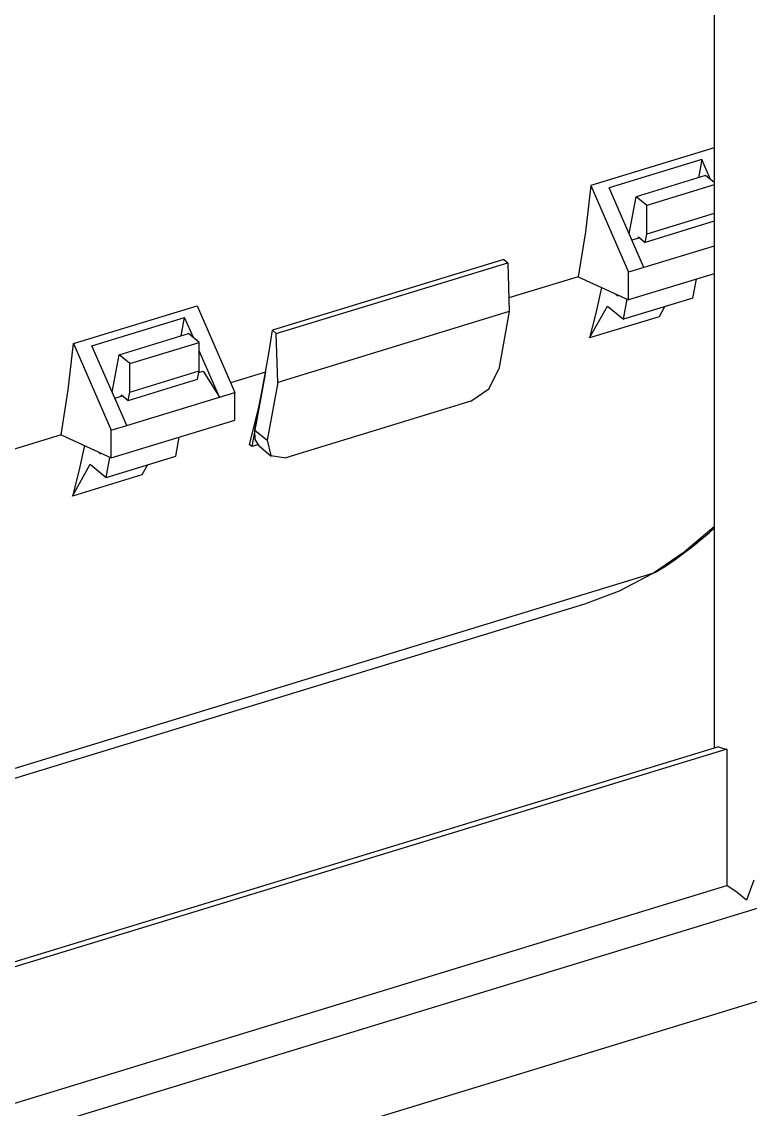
# Model space of a CAD drawing. Extents: x 594 to 813, y 174 to 240.
# Drawn here: x 735.037 to 735.599, y 230.286 to 231.125 of the extents above; entities that cross this region are included whole.
import ezdxf

# ---------------------------------------------------------------- set-up
doc = ezdxf.new("R2010")
doc.units = 0
doc.header["$MEASUREMENT"] = 0
doc.layers.add('AC.REF(S). PIPING', color=3, linetype='CONTINUOUS', lineweight=30)
doc.layers.add('LG-AIRCON', color=3, linetype='CONTINUOUS')

# ---------------------------------------------------------------- blocks, each defined once
blk = doc.blocks.new('B1-Low Static-Isometric')
at = {"layer": 'LG-AIRCON', "color": 3, "linetype": 'Continuous'}
for p, q in [((4542.492, 4517.075), (4542.492, 4425.623)), ((4408.728, 4371.401), (4689.742, 4457.26)), ((4542.837, 4425.727), (4429.41, 4391.072)), ((4543.481, 4425.552), (4429.41, 4390.7)), ((4542.837, 4425.727), (4543.128, 4425.624)), ((4543.128, 4425.624), (4543.481, 4425.552)), ((4543.481, 4425.552), (4543.481, 4415.04)), ((4429.41, 4380.188), (4543.481, 4415.04)), ((4544.272, 4414.489), (4543.481, 4415.04)), ((4545.564, 4415.45), (4544.998, 4413.899)), ((4544.998, 4413.899), (4544.272, 4414.489))]:
    blk.add_line(p, q, dxfattribs=at)
at = {"layer": 'LG-AIRCON', "color": 254, "linetype": 'Continuous'}
blk.add_line((4316.72, 4336.12), (4772.761, 4475.455), dxfattribs=at)
at = {"layer": 'LG-AIRCON', "color": 43, "linetype": 'Continuous'}
for p, q in [((4542.492, 4471.932), (4532.968, 4469.022)), ((4541.538, 4471.04), (4534.39, 4468.856)), ((4541.538, 4471.04), (4541.278, 4469.631)), ((4542.214, 4469.487), (4541.538, 4471.04)), ((4541.835, 4469.801), (4536.474, 4468.163)), ((4542.492, 4469.257), (4541.835, 4469.801)), ((4532.968, 4469.022), (4532.556, 4465.454)), ((4532.968, 4469.022), (4535.879, 4462.34)), ((4537.07, 4462.704), (4534.39, 4468.856)), ((4542.492, 4469.069), (4537.298, 4467.482)), ((4535.944, 4465.288), (4536.474, 4468.163)), ((4537.298, 4467.482), (4536.474, 4468.163)), ((4537.298, 4465.281), (4537.298, 4467.482)), ((4542.492, 4466.267), (4537.18, 4464.644)), ((4542.492, 4466.868), (4537.298, 4465.281)), ((4532.556, 4465.454), (4532, 4461.994)), ((4537.18, 4464.644), (4537.298, 4465.281)), ((4536.753, 4464.998), (4536.151, 4464.814)), ((4536.643, 4464.964), (4536.663, 4465.072)), ((4536.663, 4465.072), (4537.18, 4464.644)), ((4542.492, 4464.361), (4537.07, 4462.704)), ((4526.27, 4463.317), (4508.4, 4457.857)), ((4508.698, 4457.611), (4526.568, 4463.071)), ((4526.27, 4463.317), (4526.568, 4463.071)), ((4526.568, 4463.071), (4526.687, 4459.304)), ((4532, 4461.994), (4526.653, 4460.36)), ((4532, 4461.994), (4526.654, 4460.36)), ((4532, 4461.994), (4535.879, 4460.205)), ((4537.07, 4462.704), (4535.879, 4462.34)), ((4535.879, 4460.205), (4535.879, 4462.34)), ((4542.492, 4462.225), (4535.879, 4460.205)), ((4533.799, 4461.164), (4533.364, 4459.192)), ((4540.851, 4460.345), (4541.12, 4461.806)), ((4534.917, 4460.648), (4535.066, 4460.525)), ((4535.066, 4460.525), (4535.075, 4460.575)), ((4540.851, 4460.345), (4535.49, 4458.707)), ((4535.49, 4458.707), (4535.775, 4460.253)), ((4493.058, 4456.828), (4502.589, 4459.74)), ((4502.589, 4459.74), (4505.5, 4453.058)), ((4532.88, 4457.267), (4534.252, 4459.731)), ((4534.252, 4459.731), (4535.49, 4458.707)), ((4538.672, 4459.679), (4538.241, 4458.904)), ((4494.48, 4456.662), (4501.628, 4458.846)), ((4501.368, 4457.438), (4501.628, 4458.846)), ((4502.305, 4457.294), (4501.628, 4458.846)), ((4526.687, 4459.304), (4508.817, 4453.844)), ((4526.687, 4459.304), (4525.865, 4454.848)), ((4533.364, 4459.192), (4532.88, 4457.267)), ((4538.241, 4458.904), (4532.88, 4457.267)), ((4508.154, 4456.228), (4508.4, 4457.857)), ((4508.4, 4457.857), (4508.698, 4457.611)), ((4496.564, 4455.97), (4501.925, 4457.608)), ((4497.388, 4455.288), (4502.749, 4456.926)), ((4502.749, 4456.926), (4501.925, 4457.608)), ((4502.749, 4454.725), (4502.749, 4456.926)), ((4508.817, 4453.844), (4508.698, 4457.611)), ((4492.647, 4453.261), (4493.058, 4456.828)), ((4493.058, 4456.828), (4495.969, 4450.147)), ((4497.16, 4450.511), (4494.48, 4456.662)), ((4504.308, 4452.694), (4502.749, 4456.273)), ((4507.876, 4454.623), (4508.154, 4456.228)), ((4496.034, 4453.095), (4496.564, 4455.97)), ((4497.388, 4455.288), (4496.564, 4455.97)), ((4497.388, 4453.087), (4497.388, 4455.288)), ((4497.388, 4453.087), (4502.749, 4454.725)), ((4502.632, 4454.088), (4502.749, 4454.725)), ((4502.726, 4454.601), (4503.048, 4454.7)), ((4503.048, 4454.7), (4504.308, 4452.694)), ((4507.876, 4454.623), (4505.177, 4453.798)), ((4507.876, 4454.623), (4505.177, 4453.798)), ((4507.876, 4454.623), (4506.82, 4448.894)), ((4507.055, 4450.167), (4507.876, 4454.623)), ((4507.876, 4454.623), (4507.297, 4451.797)), ((4525.093, 4453.338), (4525.865, 4454.848)), ((4497.271, 4452.45), (4502.632, 4454.088)), ((4508.817, 4453.844), (4507.995, 4449.389)), ((4492.091, 4449.8), (4492.647, 4453.261)), ((4496.241, 4452.62), (4496.844, 4452.804)), ((4496.734, 4452.77), (4496.754, 4452.879)), ((4496.754, 4452.879), (4497.271, 4452.45)), ((4497.16, 4450.511), (4504.308, 4452.694)), ((4497.271, 4452.45), (4497.388, 4453.087)), ((4504.308, 4452.694), (4505.5, 4453.058)), ((4505.5, 4450.923), (4505.5, 4453.058)), ((4523.726, 4452.393), (4525.093, 4453.338)), ((4523.726, 4452.393), (4509.43, 4448.025)), ((4507.297, 4451.797), (4506.617, 4449.062)), ((4495.969, 4448.011), (4505.5, 4450.923)), ((4495.969, 4450.147), (4497.16, 4450.511)), ((4492.091, 4449.8), (4487.283, 4448.331)), ((4492.091, 4449.8), (4487.284, 4448.331)), ((4492.091, 4449.8), (4495.969, 4448.011)), ((4495.969, 4448.011), (4495.969, 4450.147)), ((4500.941, 4448.151), (4501.211, 4449.613)), ((4507.055, 4450.167), (4507.995, 4449.389)), ((4507.064, 4449.446), (4507.055, 4450.167)), ((4507.373, 4448.938), (4507.064, 4449.446)), ((4507.995, 4449.389), (4508.27, 4448.198)), ((4493.89, 4448.97), (4493.455, 4446.999)), ((4506.82, 4448.894), (4506.617, 4449.062)), ((4507.275, 4449.033), (4506.82, 4448.894)), ((4507.373, 4448.938), (4508.313, 4448.16)), ((4495.007, 4448.455), (4495.156, 4448.331)), ((4495.156, 4448.331), (4495.166, 4448.382)), ((4495.58, 4446.513), (4500.941, 4448.151)), ((4495.58, 4446.513), (4495.865, 4448.059)), ((4508.27, 4448.198), (4509.43, 4448.025)), ((4492.97, 4445.073), (4494.343, 4447.537)), ((4493.455, 4446.999), (4492.97, 4445.073)), ((4494.343, 4447.537), (4495.58, 4446.513)), ((4498.763, 4447.486), (4498.331, 4446.711)), ((4498.331, 4446.711), (4492.97, 4445.073)), ((4540.187, 4440.766), (4542.492, 4442.732)), ((4540.826, 4441.18), (4542.131, 4442.271)), ((4542.131, 4442.271), (4542.504, 4442.607)), ((4539.476, 4440.178), (4540.826, 4441.18)), ((4537.747, 4439.099), (4540.187, 4440.766)), ((4538.731, 4439.676), (4539.476, 4440.178)), ((4537.972, 4439.199), (4538.731, 4439.676)), ((4537.747, 4439.099), (4460.906, 4415.621)), ((4535.188, 4437.755), (4537.747, 4439.099)), ((4537.863, 4439.142), (4537.747, 4439.099)), ((4537.972, 4439.199), (4537.863, 4439.142)), ((4532.51, 4436.749), (4535.188, 4437.755)), ((4455.67, 4413.272), (4532.51, 4436.749))]:
    blk.add_line(p, q, dxfattribs=at)
blk = doc.blocks.new('A$C66FF4859')
at = {"layer": 'LG-AIRCON'}
blk.add_blockref('B1-Low Static-Isometric', (-9043.256, -2648.868), dxfattribs=at)

msp = doc.modelspace()

# ---------------------------------------------------------------- block references
at = {"layer": 'AC.REF(S). PIPING', "linetype": 'Continuous', "xscale": 0.0099999999999909, "yscale": 0.0099999999999909, "zscale": 0.0099999999999909}
msp.add_blockref('A$C66FF4859', (780.57912, 212.79731), dxfattribs=at)

doc.saveas('drawing.dxf')
